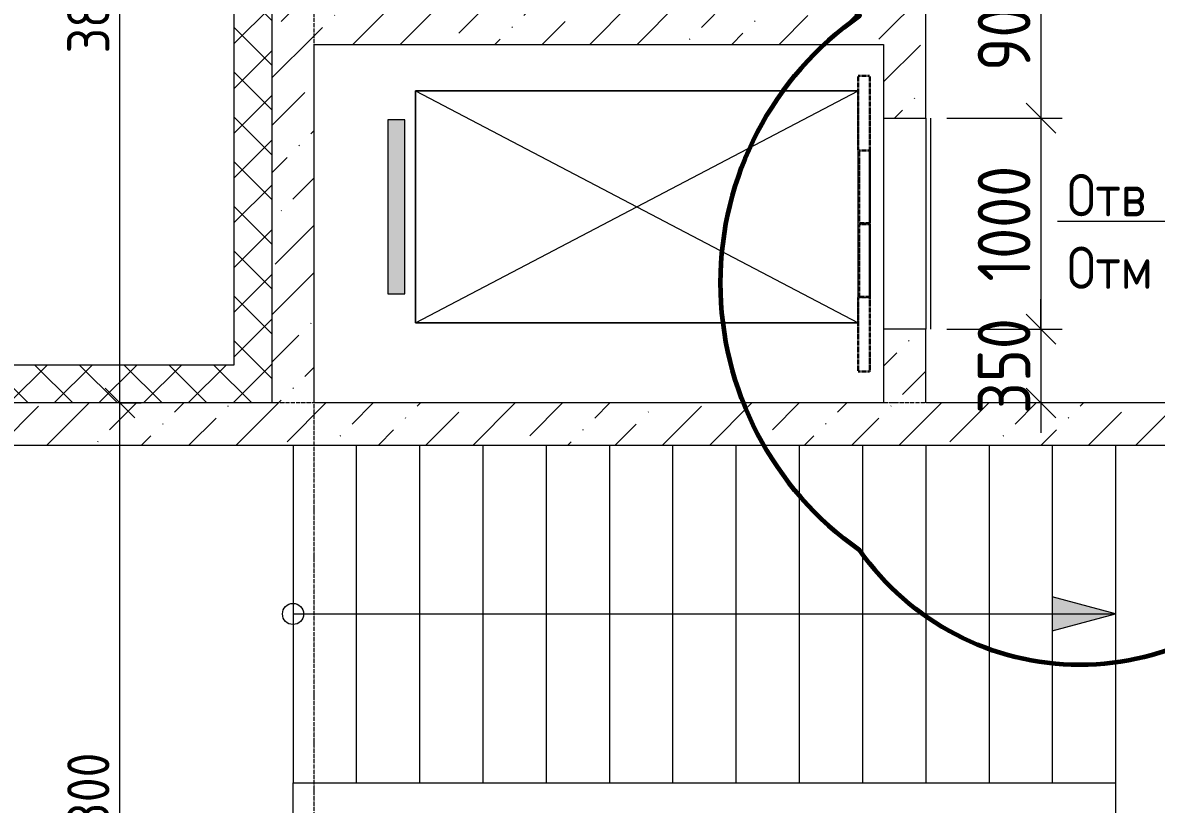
# Model space of a CAD drawing. Header units: millimetres. Extents: x -60946 to 138510, y -262288 to 24501.
# Drawn here: x -20973 to -15597, y -185726 to -182021 of the extents above; entities that cross this region are included whole.
import ezdxf

# ---------------------------------------------------------------- set-up
doc = ezdxf.new("R2010")
doc.units = ezdxf.units.MM
for name, pattern in [('ADSK_Линия сетки', [25, 20, -2.5, 0, -2.5]), ('ADSK_Невидимые', [5, 3, -2]), ('ADSK_Штриховая_ш2 п1_5', [4.5, 3, -1.5])]:
    doc.linetypes.add(name, pattern=pattern)
for name, color, linetype, lineweight in [('2)Тип-3', 7, 'Continuous', 60), ('Двери', 7, 'Continuous', 9), ('Лестницы', 7, 'Continuous', 9), ('Марки', 7, 'Continuous', 20), ('Обобщенные модели', 7, 'ADSK_Невидимые', 18), ('Оборудование', 7, 'Continuous', 18), ('Оси', 7, 'Continuous', 9), ('Перекрытие', 7, 'Continuous', 18), ('Размеры', 7, 'Continuous', 9), ('Стены наружные', 7, 'Continuous', 18), ('Стрелки вверх', 7, 'Continuous', 18), ('Узлы', 7, 'Continuous', 18)]:
    doc.layers.add(name, color=color, linetype=linetype, lineweight=lineweight)
doc.styles.add('GOST Common_2', font='', dxfattribs={"width": 0.9, "height": 250})
doc.styles.add('GOST Common_3', font='', dxfattribs={"width": 0.9, "height": 200})
doc.styles.get('GOST Common_2').set_extended_font_data('GOST Common')
doc.styles.get('GOST Common_3').set_extended_font_data('GOST Common')
doc.dimstyles.new('ADSK_Основной_2_0_1', dxfattribs={"dimscale": 304.8, "dimtxt": 201.142999, "dimasz": 0.463911, "dimexe": 0.328084, "dimexo": 0.328084, "dimgap": 0.164042, "dimtad": 1, "dimdec": 3, "dimrnd": 0.001, "dimdsep": 46, "dimtxsty": 'GOST Common_3', "dimblk1": 'OBLIQUE', "dimblk2": 'OBLIQUE', "dimsah": 1, "dimcen": 0.09, "dimdle": 0.328084, "dimazin": 2, "dimtfac": 1, "dimtdec": 4, "dimtix": 1, "dimtmove": 1, "dimatfit": 3, "dimfxl": 1, "dimtvp": 1, "dimtolj": 1, "dimtzin": 0, "dimlwd": 20, "dimlwe": 20, "dimarcsym": 2})
doc.dimstyles.new('ADSK_Основной_2_0_3', dxfattribs={"dimscale": 304.8, "dimtxt": 201.142999, "dimasz": 0.463911, "dimexe": 0.328084, "dimexo": 0.328084, "dimgap": 0.164042, "dimtad": 1, "dimdec": 3, "dimrnd": 0.001, "dimdsep": 46, "dimtxsty": 'GOST Common_2', "dimblk1": 'OBLIQUE', "dimblk2": 'OBLIQUE', "dimsah": 1, "dimcen": 0.09, "dimdle": 0.328084, "dimazin": 2, "dimtfac": 1, "dimtdec": 4, "dimtix": 1, "dimtmove": 0, "dimatfit": 3, "dimfxl": 1, "dimtvp": 1, "dimtolj": 1, "dimtzin": 0, "dimlwd": 20, "dimlwe": 20, "dimarcsym": 2})
pattern_1 = [(45, (9.36, -198628.46), (84.18955, 308.69595), [396.875, -79.375, 3.353, -76.022])]
pattern_2 = [(45, (9.36, -198628.46), (-106.066, 106.066), []), (135, (9.36, -198628.46), (-106.066, -106.066), [])]

# ---------------------------------------------------------------- blocks, each defined once
blk = doc.blocks.new('AS-Shakhta_lifta-GOST_5746-2003 - Лифт_3_2700х1700 проем 1001-883895-Кладочный план 4-го этажа')
at = {"layer": 'Узлы'}
blk.add_hatch(color=256, dxfattribs=at).paths.add_polyline_path([(412.5, -1000), (412.5, -920), (-412.5, -920), (-412.5, -1000)])
at = {"layer": 'Обобщенные модели', "lineweight": 30}
for p, q in [((780, 1285), (-620, 1285)), ((-620, 1230), (-620, 1285)), ((-267, 1235), (-267, 1285)), ((-267, 1285), (77, 1285)), ((77, 1285), (77, 1235)), ((83, 1235), (83, 1285)), ((83, 1285), (427, 1285)), ((427, 1285), (427, 1235)), ((780, 1230), (780, 1285)), ((-270, 1230), (-620, 1230)), ((77, 1235), (-267, 1235)), ((427, 1235), (83, 1235)), ((430, 1230), (780, 1230))]:
    blk.add_line(p, q, dxfattribs=at)
at = {"layer": 'Обобщенные модели', "linetype": 'ADSK_Невидимые', "lineweight": 18}
for p, q in [((-270, 1235), (-270, 1285)), ((430, 1235), (430, 1285))]:
    blk.add_line(p, q, dxfattribs=at)
at = {"layer": 'Оборудование'}
for p, q in [((-550, -870), (-550, 1230)), ((550, -870), (-550, 1230)), ((-550, -870), (550, 1230)), ((550, 1230), (-550, 1230)), ((-550, 1230), (-550, -870)), ((550, 1230), (550, -870)), ((550, -870), (550, 1230)), ((550, -870), (-550, -870)), ((-550, -870), (550, -870))]:
    blk.add_line(p, q, dxfattribs=at)
at = {"layer": 'Узлы'}
for p, q in [((412.5, -920), (-412.5, -920)), ((-412.5, -920), (-412.5, -1000)), ((412.5, -1000), (412.5, -920)), ((-412.5, -1000), (412.5, -1000))]:
    blk.add_line(p, q, dxfattribs=at)
blk = doc.blocks.new('ADSK_Дверь_Проем - ADSK_Дверь_Проем-1125809-Кладочный план 4-го этажа')
at = {"layer": 'Двери', "linetype": 'ADSK_Штриховая_ш2 п1_5'}
for p, q in [((-500, 100), (500, 100)), ((-500, -100), (500, -100))]:
    blk.add_line(p, q, dxfattribs=at)
blk = doc.blocks.new('ADSK_Дверь_Проем - ADSK_Дверь_Проем-2503678-Кладочный план 4-го этажа')
at = {"layer": 'Двери', "linetype": 'ADSK_Штриховая_ш2 п1_5'}
for p, q in [((-500, 11), (500, 11)), ((-500, -11), (500, -11))]:
    blk.add_line(p, q, dxfattribs=at)
blk = doc.blocks.new('_Oblique')
at = {"color": 0, "linetype": 'ByBlock', "lineweight": -2}
blk.add_line((-0.5, -0.5), (0.5, 0.5), dxfattribs=at)
blk = doc.blocks.new('*D5734')
at = {"layer": 'Defpoints', "color": 0, "transparency": 16777216}
for p in [(-20611.3, -183823.5), (-20511.3, -183823.5), (-20611.3, -187623.5)]:
    blk.add_point(p, dxfattribs=at)
at = {"layer": 'Размеры', "color": 0, "lineweight": 20, "transparency": 16777216}
for p, q in [((-20511.3, -187723.5), (-20511.3, -183723.5)), ((-20511.3, -183823.5), (-20411.3, -183823.5)), ((-20511.3, -187623.5), (-20411.3, -187623.5))]:
    blk.add_line(p, q, dxfattribs=at)
at = {"layer": 'Размеры', "color": 0, "lineweight": 20, "transparency": 16777216, "xscale": 141.4, "yscale": 141.4, "zscale": 141.4}
for p, rotation in [((-20511.3, -183823.5), 90), ((-20511.3, -187623.5), 270)]:
    blk.add_blockref('_Oblique', p, dxfattribs=dict(at, rotation=rotation))
at = {"layer": 'Размеры', "color": 0, "lineweight": 9, "transparency": 16777216, "insert": (-20661.3, -185723.5), "char_height": 200, "width": 605.475, "attachment_point": 5, "rotation": 90, "style": 'GOST Common_3'}
blk.add_mtext('\\A1;3800', dxfattribs=at)
blk = doc.blocks.new('*D5735')
at = {"layer": 'Defpoints', "color": 0, "transparency": 16777216}
for p in [(-20511.3, -180023.5), (-19970.6, -180023.5), (-20611.3, -183823.5)]:
    blk.add_point(p, dxfattribs=at)
at = {"layer": 'Размеры', "color": 0, "lineweight": 20, "transparency": 16777216}
for p, q in [((-20511.3, -183923.5), (-20511.3, -179923.5)), ((-20070.6, -180023.5), (-20611.3, -180023.5)), ((-20511.3, -183823.5), (-20411.3, -183823.5))]:
    blk.add_line(p, q, dxfattribs=at)
at = {"layer": 'Размеры', "color": 0, "lineweight": 20, "transparency": 16777216, "xscale": 141.4, "yscale": 141.4, "zscale": 141.4}
for p, rotation in [((-20511.3, -180023.5), 90), ((-20511.3, -183823.5), 270)]:
    blk.add_blockref('_Oblique', p, dxfattribs=dict(at, rotation=rotation))
at = {"layer": 'Размеры', "color": 0, "lineweight": 9, "transparency": 16777216, "insert": (-20661.3, -181923.5), "char_height": 200, "width": 605.475, "attachment_point": 5, "rotation": 90, "style": 'GOST Common_3'}
blk.add_mtext('\\A1;3800', dxfattribs=at)
blk = doc.blocks.new('*D6403')
at = {"layer": 'Defpoints', "color": 0, "transparency": 16777216}
for p in [(-16690.6, -181573.5), (-16690.6, -182473.5), (-16144.3, -182473.5)]:
    blk.add_point(p, dxfattribs=at)
at = {"layer": 'Размеры', "color": 0, "lineweight": 20, "transparency": 16777216}
for p, q in [((-16144.3, -181473.5), (-16144.3, -182573.5)), ((-16590.6, -181573.5), (-16044.3, -181573.5)), ((-16590.6, -182473.5), (-16044.3, -182473.5))]:
    blk.add_line(p, q, dxfattribs=at)
at = {"layer": 'Размеры', "color": 0, "lineweight": 20, "transparency": 16777216, "xscale": 141.4, "yscale": 141.4, "zscale": 141.4}
for p, rotation in [((-16144.3, -181573.5), 90), ((-16144.3, -182473.5), 270)]:
    blk.add_blockref('_Oblique', p, dxfattribs=dict(at, rotation=rotation))
at = {"layer": 'Размеры', "color": 0, "lineweight": 9, "transparency": 16777216, "insert": (-16319.3, -182023.5), "char_height": 250, "width": 454.106, "attachment_point": 5, "rotation": 90, "style": 'GOST Common_2'}
blk.add_mtext('\\A1;900', dxfattribs=at)
blk = doc.blocks.new('*D6404')
at = {"layer": 'Defpoints', "color": 0, "transparency": 16777216}
for p in [(-16690.6, -182473.5), (-16690.6, -183473.5), (-16144.3, -183473.5)]:
    blk.add_point(p, dxfattribs=at)
at = {"layer": 'Размеры', "color": 0, "lineweight": 20, "transparency": 16777216}
for p, q in [((-16144.3, -182373.5), (-16144.3, -183573.5)), ((-16590.6, -182473.5), (-16044.3, -182473.5)), ((-16590.6, -183473.5), (-16044.3, -183473.5))]:
    blk.add_line(p, q, dxfattribs=at)
at = {"layer": 'Размеры', "color": 0, "lineweight": 20, "transparency": 16777216, "xscale": 141.4, "yscale": 141.4, "zscale": 141.4}
for p, rotation in [((-16144.3, -182473.5), 90), ((-16144.3, -183473.5), 270)]:
    blk.add_blockref('_Oblique', p, dxfattribs=dict(at, rotation=rotation))
at = {"layer": 'Размеры', "color": 0, "lineweight": 9, "transparency": 16777216, "insert": (-16319.3, -182973.5), "char_height": 250, "width": 560.473, "attachment_point": 5, "rotation": 90, "style": 'GOST Common_2'}
blk.add_mtext('\\A1;1000', dxfattribs=at)
blk = doc.blocks.new('*D6405')
at = {"layer": 'Defpoints', "color": 0, "transparency": 16777216}
for p in [(-16690.6, -183473.5), (-16144.3, -183823.5), (-16044.3, -183823.5)]:
    blk.add_point(p, dxfattribs=at)
at = {"layer": 'Размеры', "color": 0, "lineweight": 20, "transparency": 16777216}
for p, q in [((-16144.3, -183473.5), (-16144.3, -183332.1)), ((-16590.6, -183473.5), (-16044.3, -183473.5)), ((-16144.3, -183473.5), (-16144.3, -183823.5)), ((-16144.3, -183823.5), (-16244.3, -183823.5)), ((-16144.3, -183823.5), (-16144.3, -183964.9))]:
    blk.add_line(p, q, dxfattribs=at)
at = {"layer": 'Размеры', "color": 0, "lineweight": 20, "transparency": 16777216, "xscale": 141.4, "yscale": 141.4, "zscale": 141.4}
for p, rotation in [((-16144.3, -183473.5), 270), ((-16144.3, -183823.5), 90)]:
    blk.add_blockref('_Oblique', p, dxfattribs=dict(at, rotation=rotation))
at = {"layer": 'Размеры', "color": 0, "lineweight": 9, "transparency": 16777216, "insert": (-16319.3, -183648.5), "char_height": 250, "width": 454.106, "attachment_point": 5, "rotation": 90, "style": 'GOST Common_2'}
blk.add_mtext('\\A1;350', dxfattribs=at)
blk = doc.blocks.new('ADSK_Марка_Отверстие - Полная марка_Отметка от этажа-157318-Кладочный план 4-го этажа')
at = {"layer": 'Марки'}
blk.add_line((0, 0), (28, 0), dxfattribs=at)

msp = doc.modelspace()

# ---------------------------------------------------------------- hatches: boundary and pattern name
at = {"layer": 'Стены наружные', "lineweight": 9}
h = msp.add_hatch(dxfattribs=at)
h.set_pattern_fill('FP_4', color=256, style=0, pattern_type=2)
h.set_pattern_definition(pattern_2)
h.paths.add_polyline_path([(-19970.6385, -183643.4914), (-19790.6385, -183643.4914), (-19790.6385, -180023.4914), (-19970.6385, -180023.4914)])
h = msp.add_hatch(dxfattribs=at)
h.set_pattern_fill('FP_2', color=256, style=0, pattern_type=2)
h.set_pattern_definition(pattern_1)
h.paths.add_polyline_path([(-19590.6385, -183823.4914), (-19590.6385, -180023.4914), (-19790.6385, -180023.4914), (-19790.6385, -183823.4914)])
h = msp.add_hatch(dxfattribs=at)
h.set_pattern_fill('FP_2', color=256, style=0, pattern_type=2)
h.set_pattern_definition(pattern_1)
h.paths.add_polyline_path([(-16690.6385, -183823.4914), (-16690.6385, -183473.4914), (-16890.6385, -183473.4914), (-16890.6385, -183823.4914)])
h.paths.add_polyline_path([(-16890.6385, -182473.4914), (-16690.6385, -182473.4914), (-16690.6385, -181573.4914), (-16890.6385, -181573.4914), (-16890.6385, -182123.4914)])
h.paths.add_polyline_path([(-16690.6385, -180573.4914), (-16690.6385, -180023.4914), (-16890.6385, -180023.4914), (-16890.6385, -180573.4914)])
h = msp.add_hatch(dxfattribs=at)
h.set_pattern_fill('FP_2', color=256, style=0, pattern_type=2)
h.set_pattern_definition(pattern_1)
h.paths.add_polyline_path([(-19590.6385, -182123.4914), (-16890.6385, -182123.4914), (-16890.6385, -181923.4914), (-19590.6385, -181923.4914)])
h = msp.add_hatch(dxfattribs=at)
h.set_pattern_fill('FP_4', color=256, style=0, pattern_type=2)
h.set_pattern_definition(pattern_2)
h.paths.add_polyline_path([(-21490.6385, -183823.4914), (-19790.6385, -183823.4914), (-19790.6385, -183643.4914), (-21670.6385, -183643.4914), (-21670.6385, -183823.4914)])
h = msp.add_hatch(dxfattribs=at)
h.set_pattern_fill('FP_2', color=256, style=0, pattern_type=2)
h.set_pattern_definition(pattern_1)
h.paths.add_polyline_path([(-12915.6385, -184023.4914), (-12915.6385, -183823.4914), (-21490.6385, -183823.4914), (-21490.6385, -184023.4914), (-13090.6385, -184023.4914)])
at = {"layer": 'Стрелки вверх'}
msp.add_hatch(color=256, dxfattribs=at).paths.add_polyline_path([(-16090.6385, -184903.8762), (-15790.6385, -184823.4914), (-16090.6385, -184743.1067)])

# ---------------------------------------------------------------- linework, layer by layer
at = {"layer": '2)Тип-3', "color": 5}
msp.add_lwpolyline([(-17003.4765, -184522.0521, -0.52056705), (-17003.4765, -181986.966, -0.52056705), (-17003.4765, -180421.8809, -0.52056705), (-17003.4765, -178961.3969, -0.52056705), (-15483.9026, -178511.0533, -0.52056705), (-12812.4792, -178511.0533, -0.52056705), (-10437.8945, -178511.0533, -0.52056705), (-10344.504, -179918.8617, -0.52056705), (-10344.504, -181744.4978, -0.52056705), (-10344.504, -184451.9191, -0.52056705), (-12410.3345, -184522.0521, -0.52056705), (-14916.2912, -184522.0521, -0.52056705)], format="xyb", close=True, dxfattribs=at)
at = {"layer": 'Лестницы'}
for p, q in [((-19690.6385, -184023.4914), (-19690.6385, -185623.4914)), ((-19690.6385, -184023.4914), (-19690.6385, -185623.4914)), ((-19390.6385, -184023.4914), (-19390.6385, -185623.4914)), ((-19390.6385, -184023.4914), (-19390.6385, -185623.4914)), ((-19090.6385, -184023.4914), (-19090.6385, -185623.4914)), ((-19090.6385, -184023.4914), (-19090.6385, -185623.4914)), ((-18790.6385, -184023.4914), (-18790.6385, -185623.4914)), ((-18790.6385, -184023.4914), (-18790.6385, -185623.4914)), ((-18490.6385, -184023.4914), (-18490.6385, -185623.4914)), ((-18490.6385, -184023.4914), (-18490.6385, -185623.4914)), ((-18190.6385, -184023.4914), (-18190.6385, -185623.4914)), ((-18190.6385, -184023.4914), (-18190.6385, -185623.4914)), ((-17890.6385, -184023.4914), (-17890.6385, -185623.4914)), ((-17890.6385, -184023.4914), (-17890.6385, -185623.4914)), ((-17590.6385, -184023.4914), (-17590.6385, -185623.4914)), ((-17590.6385, -184023.4914), (-17590.6385, -185623.4914)), ((-17290.6385, -184023.4914), (-17290.6385, -185623.4914)), ((-17290.6385, -184023.4914), (-17290.6385, -185623.4914)), ((-16990.6385, -184023.4914), (-16990.6385, -185623.4914)), ((-16990.6385, -184023.4914), (-16990.6385, -185623.4914)), ((-16690.6385, -184023.4914), (-16690.6385, -185623.4914)), ((-16690.6385, -184023.4914), (-16690.6385, -185623.4914)), ((-16390.6385, -184023.4914), (-16390.6385, -185623.4914)), ((-16390.6385, -184023.4914), (-16390.6385, -185623.4914)), ((-16090.6385, -184023.4914), (-16090.6385, -185623.4914)), ((-16090.6385, -184023.4914), (-16090.6385, -185623.4914)), ((-15790.6385, -184023.4914), (-15790.6385, -185623.4914)), ((-19690.6385, -185823.4914), (-19690.6385, -185623.4914)), ((-19690.6385, -185623.4914), (-19390.6385, -185623.4914)), ((-19390.6385, -185623.4914), (-19090.6385, -185623.4914)), ((-19090.6385, -185623.4914), (-18790.6385, -185623.4914)), ((-18790.6385, -185623.4914), (-18490.6385, -185623.4914)), ((-18490.6385, -185623.4914), (-18190.6385, -185623.4914)), ((-18190.6385, -185623.4914), (-17890.6385, -185623.4914)), ((-17890.6385, -185623.4914), (-17590.6385, -185623.4914)), ((-17590.6385, -185623.4914), (-17290.6385, -185623.4914)), ((-17290.6385, -185623.4914), (-16990.6385, -185623.4914)), ((-16990.6385, -185623.4914), (-16690.6385, -185623.4914)), ((-16690.6385, -185623.4914), (-16390.6385, -185623.4914)), ((-16390.6385, -185623.4914), (-16090.6385, -185623.4914)), ((-16090.6385, -185623.4914), (-15790.6385, -185623.4914))]:
    msp.add_line(p, q, dxfattribs=at)
at = {"layer": 'Оси', "linetype": 'ADSK_Линия сетки', "lineweight": 5}
for p, q in [((-19590.6385, -209602.3427), (-19590.6385, -174127.5463)), ((-2488.0423, -183823.4914), (-25230.7352, -183823.4914))]:
    msp.add_line(p, q, dxfattribs=at)
at = {"layer": 'Перекрытие'}
for p, q in [((-16890.6385, -182473.4914), (-16890.6385, -183473.4914)), ((-15790.6385, -184023.4914), (-15790.6385, -185823.4914))]:
    msp.add_line(p, q, dxfattribs=at)
at = {"layer": 'Стены наружные', "lineweight": 9}
for p, q in [((-19970.6385, -175023.4914), (-19970.6385, -183643.4914)), ((-19790.6385, -180023.4914), (-19790.6385, -183823.4914)), ((-16690.6385, -182473.4914), (-16690.6385, -181573.4914)), ((-19590.6385, -182123.4914), (-16890.6385, -182123.4914)), ((-19590.6385, -183823.4914), (-19590.6385, -182123.4914)), ((-16890.6385, -182123.4914), (-16890.6385, -182473.4914)), ((-16890.6385, -182473.4914), (-16690.6385, -182473.4914)), ((-16890.6385, -183473.4914), (-16890.6385, -183823.4914)), ((-16690.6385, -183473.4914), (-16890.6385, -183473.4914)), ((-16690.6385, -183823.4914), (-16690.6385, -183473.4914)), ((-19970.6385, -183643.4914), (-21670.6385, -183643.4914)), ((-19790.6385, -183823.4914), (-21490.6385, -183823.4914)), ((-16890.6385, -183823.4914), (-19590.6385, -183823.4914)), ((-13015.6385, -183823.4914), (-16690.6385, -183823.4914)), ((-21290.6385, -184023.4914), (-13090.6385, -184023.4914))]:
    msp.add_line(p, q, dxfattribs=at)
at = {"layer": 'Стрелки вверх'}
for p, q in [((-15790.6385, -184823.4914), (-16090.6385, -184743.1067)), ((-16090.6385, -184743.1067), (-16090.6385, -184903.8762)), ((-19690.6385, -184823.4914), (-19390.6385, -184823.4914)), ((-19390.6385, -184823.4914), (-19090.6385, -184823.4914)), ((-19090.6385, -184823.4914), (-18790.6385, -184823.4914)), ((-18790.6385, -184823.4914), (-18490.6385, -184823.4914)), ((-18490.6385, -184823.4914), (-18190.6385, -184823.4914)), ((-18190.6385, -184823.4914), (-17890.6385, -184823.4914)), ((-17890.6385, -184823.4914), (-17590.6385, -184823.4914)), ((-17590.6385, -184823.4914), (-17290.6385, -184823.4914)), ((-17290.6385, -184823.4914), (-16990.6385, -184823.4914)), ((-16990.6385, -184823.4914), (-16690.6385, -184823.4914)), ((-16690.6385, -184823.4914), (-16390.6385, -184823.4914)), ((-16390.6385, -184823.4914), (-16090.6385, -184823.4914)), ((-16090.6385, -184823.4914), (-15790.6385, -184823.4914)), ((-16090.6385, -184903.8762), (-15790.6385, -184823.4914))]:
    msp.add_line(p, q, dxfattribs=at)
msp.add_circle((-19690.6385, -184823.4914), 50, dxfattribs=at)

# ---------------------------------------------------------------- block references
at = {"layer": 'Двери', "rotation": 270.0000000000002}
for name, p in [('ADSK_Дверь_Проем - ADSK_Дверь_Проем-1125809-Кладочный план 4-го этажа', (-16790.6385, -182973.4914)), ('ADSK_Дверь_Проем - ADSK_Дверь_Проем-2503678-Кладочный план 4-го этажа', (-16679.6385, -182973.4914))]:
    msp.add_blockref(name, p, dxfattribs=at)
at = {"layer": 'Марки', "xscale": 99.99999999999993, "yscale": 99.99999999999993, "zscale": 99.99999999999993}
msp.add_blockref('ADSK_Марка_Отверстие - Полная марка_Отметка от этажа-157318-Кладочный план 4-го этажа', (-16065.879, -182961.6572), dxfattribs=at)
at = {"layer": 'Оборудование', "rotation": 270.0000000000001}
msp.add_blockref('AS-Shakhta_lifta-GOST_5746-2003 - Лифт_3_2700х1700 проем 1001-883895-Кладочный план 4-го этажа', (-18240.6385, -182893.4914), dxfattribs=at)

# ---------------------------------------------------------------- texts
at = {"layer": 'Марки', "lineweight": 9, "char_height": 200, "attachment_point": 1, "style": 'GOST Common_3'}
for s, insert, width in [('Отв', (-16020.1122, -182738.3647), 533.923875), ('Отм', (-16020.1122, -183082.323), 555.569437)]:
    msp.add_mtext(s, dxfattribs=dict(at, insert=insert, width=width))

# ---------------------------------------------------------------- dimensions: what is measured, and where the dimension line sits
at = {"layer": 'Размеры', "lineweight": 9}
for base, p1, p2, dimstyle, override, picture, middle in [((-20511.2838, -180023.4914), (-20611.2687, -183823.4914), (-19970.6385, -180023.4914), 'ADSK_Основной_2_0_1', {"dimpost": '<>', "dimfxl": 3853.622593}, '*D5735', (-20661.2838, -181923.4914)), ((-16144.2967, -182473.4914), (-16690.6385, -181573.4914), (-16690.6385, -182473.4914), 'ADSK_Основной_2_0_3', {"dimpost": '<>', "dimfxl": 900}, '*D6403', (-16319.2967, -182023.4914)), ((-16144.2967, -183473.4914), (-16690.6385, -182473.4914), (-16690.6385, -183473.4914), 'ADSK_Основной_2_0_3', {"dimpost": '<>', "dimfxl": 1000}, '*D6404', (-16319.2967, -182973.4914)), ((-16144.2967, -183823.4914), (-16690.6385, -183473.4914), (-16044.3118, -183823.4914), 'ADSK_Основной_2_0_3', {"dimpost": '<>', "dimfxl": 735.00895}, '*D6405', (-16319.2967, -183648.4914)), ((-20511.2838, -183823.4914), (-20611.2687, -187623.4914), (-20611.2687, -183823.4914), 'ADSK_Основной_2_0_1', {"dimpost": '<>', "dimfxl": 3800}, '*D5734', (-20661.2838, -185723.4914))]:
    dim = msp.add_linear_dim(base=base, p1=p1, p2=p2, angle=90, dimstyle=dimstyle, override=override, dxfattribs=at)
    dim.commit()
    dim.dimension.update_dxf_attribs({"geometry": picture, "text_midpoint": middle})

doc.saveas('drawing.dxf')
